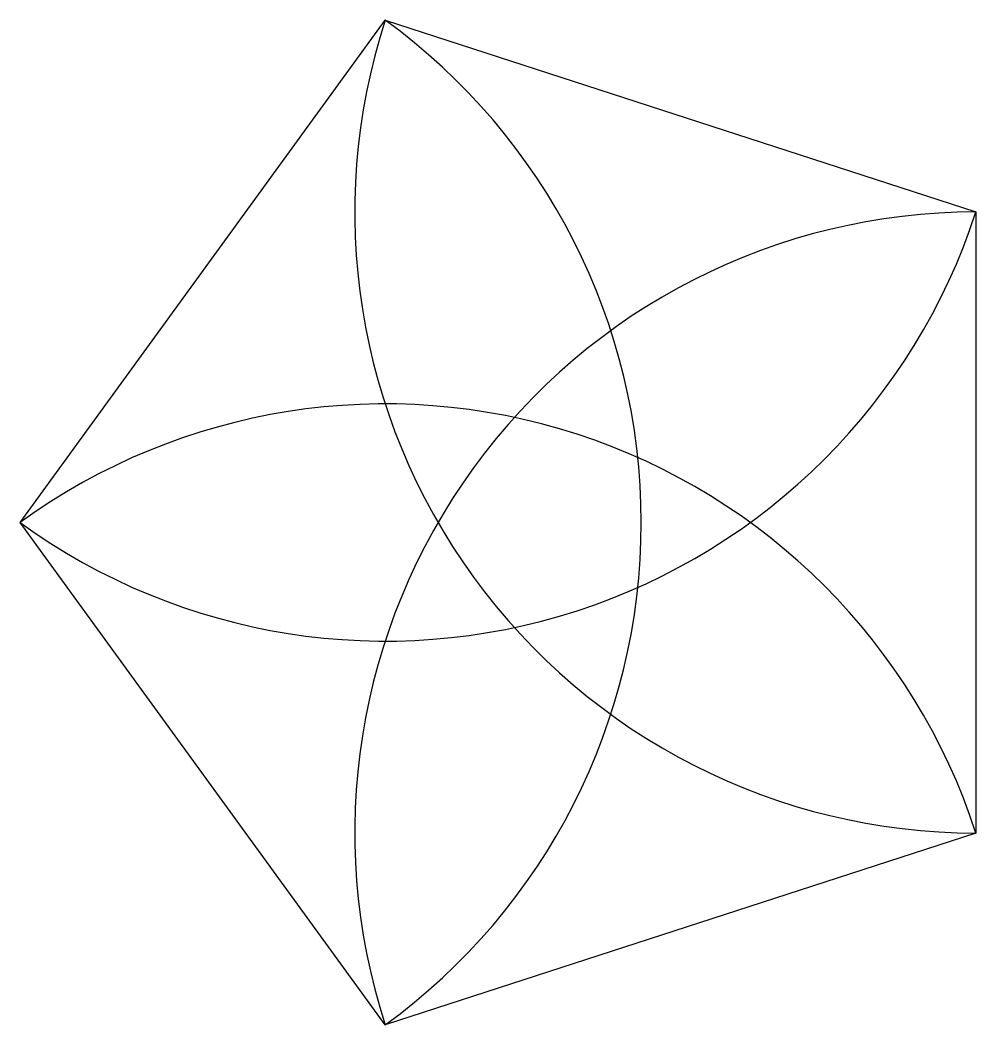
# Model space of a CAD drawing. Extents: x -48.2 to 39, y -45.8 to 45.8.
import ezdxf

# ---------------------------------------------------------------- set-up
doc = ezdxf.new("R2010")
doc.units = 0
doc.layers.add('MODELSKETCH_VISIBLE', color=7, linetype='CONTINUOUS')

msp = doc.modelspace()

# ---------------------------------------------------------------- linework, layer by layer
at = {"layer": 'MODELSKETCH_VISIBLE'}
for p, q in [((-48.207, 0), (-14.897, 45.847)), ((-14.897, 45.847), (39, 28.335)), ((39, 28.335), (39, -28.335)), ((-14.897, -45.847), (-48.207, 0)), ((39, -28.335), (-14.897, -45.847))]:
    msp.add_line(p, q, dxfattribs=at)
for centre, start, end in [((39, 28.335), 161.99998, 269.99998), ((-48.207, 0), 305.99998, 53.99998), ((-14.897, 45.847), 233.99998, 341.99998), ((39, -28.335), 89.99998, 197.99998), ((-14.897, -45.847), 17.99998, 125.99998)]:
    msp.add_arc(centre, 56.67, start, end, dxfattribs=at)

doc.saveas('drawing.dxf')
